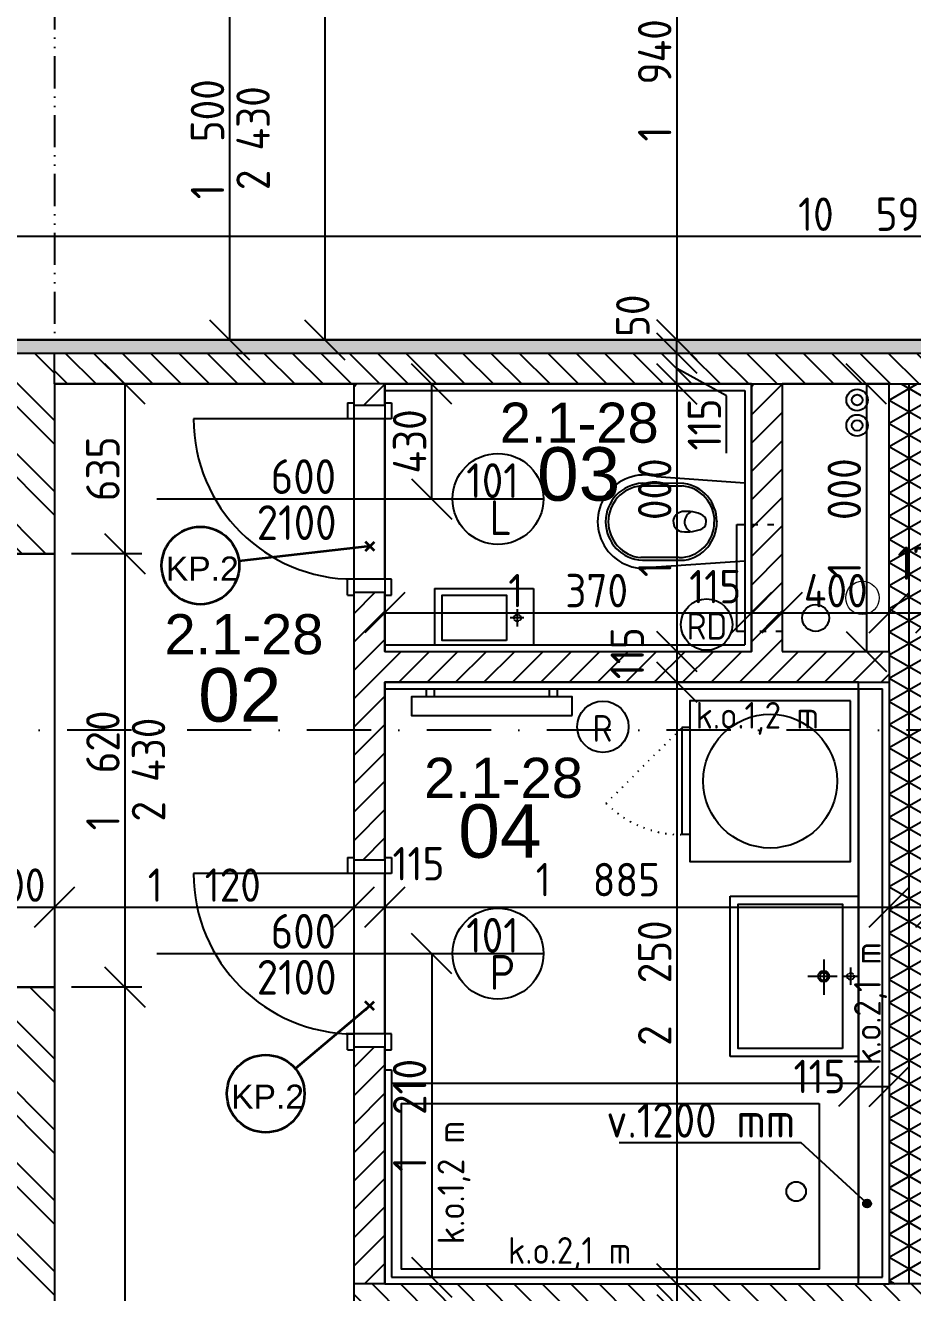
# Model space of a CAD drawing. Extents: x 4511820 to 5180432, y -1526536 to -944957.
# Drawn here: x 5020872 to 5024188, y -1253747 to -1249008 of the extents above; entities that cross this region are included whole.
import ezdxf

# ---------------------------------------------------------------- set-up
doc = ezdxf.new("R2010")
doc.units = 0
doc.header["$MEASUREMENT"] = 0
for name, pattern in [('ACAD_ISO03W100', [30, 12, -18]), ('ACAD_ISO07W100', [3.5, 0.5, -3]), ('ACAD_ISO12W100', [22, 12, -3, 0.5, -3, 0.5, -3]), ('BODKOCIARKOVANA_3', [5.6, 3, -1.3, 0, -1.3]), ('DASHED', [0.75, 0.5, -0.25])]:
    doc.linetypes.add(name, pattern=pattern)
doc.layers.get('0').update_dxf_attribs({"linetype": 'CONTINUOUS'})
doc.layers.get('Defpoints').update_dxf_attribs({"color": 61, "linetype": 'CONTINUOUS'})
for name, color, linetype in [('DVERE', 45, 'CONTINUOUS'), ('KÓTY', 4, 'CONTINUOUS'), ('MÚRY', 1, 'CONTINUOUS'), ('osi', 253, 'CONTINUOUS'), ('Plochy', 41, 'CONTINUOUS'), ('POPIS', 7, 'CONTINUOUS'), ('TENKÁ', 7, 'CONTINUOUS'), ('tzb', 153, 'CONTINUOUS'), ('Z-Kúrenie', 101, 'CONTINUOUS'), ('ZARIADENIE1', 145, 'CONTINUOUS'), ('ZARIADOVACIE', 144, 'CONTINUOUS'), ('zz-vetr', 52, 'CONTINUOUS'), ('ŠRAFY', 82, 'CONTINUOUS')]:
    doc.layers.add(name, color=color, linetype=linetype)
doc.layers.add('preklady', color=74, linetype='CONTINUOUS', lineweight=35)
doc.layers.add('zz-kanal-splaskova', color=37, linetype='CONTINUOUS', lineweight=18)
doc.styles.add('ARIAL', font='arial.ttf')
doc.styles.add('STYLE1', font='isocp.shx')
doc.dimstyles.new('STANDARD-50', dxfattribs={"dimtxt": 125, "dimasz": 150, "dimexe": 10, "dimexo": 200, "dimgap": 20, "dimtad": 1, "dimdsep": 46, "dimlunit": 6, "dimtxsty": 'STYLE1', "dimblk1": 'OBLIQUE', "dimblk2": 'OBLIQUE', "dimsah": 1, "dimcen": 2.5, "dimse1": 1, "dimse2": 1, "dimadec": 0, "dimazin": 0, "dimtfac": 1, "dimtmove": 1, "dimatfit": 3, "dimldrblk": 'OBLIQUE', "dimfxl": 1, "dimtolj": 1, "dimtzin": 0, "dimarcsym": 0})
pattern_1 = [(135, (515810.9, -44587.94), (-132.5825215, -132.5825215), []), (135, (515810.9, -44499.55), (-132.5825215, -132.5825215), [])]
pattern_2 = [(135, (-2976355.03, 109742.89), (-53.0330086, -53.0330086), [])]
pattern_3 = [(45, (515270.5, 214751.965), (-53.0330086, 53.0330086), [])]

# ---------------------------------------------------------------- blocks, each defined once
blk = doc.blocks.new('pračka')
at = {"layer": 'ZARIADENIE1', "color": 8, "linetype": 'ACAD_ISO07W100', "ltscale": 8}
blk.add_line((4536136.9, -1117296.3), (4536419.7, -1117579.2), dxfattribs=at)
at = {"layer": 'ZARIADENIE1', "color": 8}
for p, q in [((4536419.7, -1117579.2), (4536019.7, -1117579.2)), ((4536019.7, -1117609.2), (4536019.7, -1117579.2)), ((4536419.7, -1117609.2), (4536419.7, -1117579.2))]:
    blk.add_line(p, q, dxfattribs=at)
blk.add_lwpolyline([(4536519.7, -1118209.2), (4536519.7, -1117609.2), (4535919.7, -1117609.2), (4535919.7, -1118209.2)], close=True, dxfattribs=at)
blk.add_circle((4536219.7, -1117909.2), 250, dxfattribs=at)
at = {"layer": 'ZARIADENIE1', "color": 8, "linetype": 'ACAD_ISO07W100', "ltscale": 8}
blk.add_arc((4536419.7, -1117579.2), 400, 135, 180, dxfattribs=at)
blk = doc.blocks.new('_OBLIQUE')
at = {"color": 0, "linetype": 'ByBlock'}
blk.add_line((-0.5, -0.5), (0.5, 0.5), dxfattribs=at)
blk = doc.blocks.new('*D31134')
at = {"layer": 'Defpoints', "color": 0}
for p in [(5020981, -1248684.2), (5020981, -1250184.2), (5021635.5, -1250184.2)]:
    blk.add_point(p, dxfattribs=at)
at = {"layer": 'KÓTY', "color": 0, "lineweight": -2}
blk.add_line((5021635.5, -1248684.2), (5021635.5, -1250184.2), dxfattribs=at)
at = {"layer": 'KÓTY', "color": 0, "linetype": 'ByBlock', "lineweight": -2, "xscale": 150, "yscale": 150, "zscale": 150}
for p, rotation in [((5021635.5, -1248684.2), 90), ((5021635.5, -1250184.2), 270)]:
    blk.add_blockref('_OBLIQUE', p, dxfattribs=dict(at, rotation=rotation))
at = {"layer": 'KÓTY', "color": 0, "insert": (5021553, -1249434.2), "char_height": 125, "attachment_point": 5, "rotation": 90, "style": 'STYLE1'}
blk.add_mtext('\\A1;1ﾠ500', dxfattribs=at)
blk = doc.blocks.new('*D31137')
at = {"layer": 'Defpoints', "color": 0}
for p in [(5020981, -1245184.2), (5020981, -1250184.2), (5021991, -1250184.2)]:
    blk.add_point(p, dxfattribs=at)
at = {"layer": 'KÓTY', "color": 0, "lineweight": -2}
blk.add_line((5021991, -1245184.2), (5021991, -1250184.2), dxfattribs=at)
at = {"layer": 'KÓTY', "color": 0, "linetype": 'ByBlock', "lineweight": -2, "xscale": 150, "yscale": 150, "zscale": 150}
for p, rotation in [((5021991, -1245184.2), 90), ((5021991, -1250184.2), 270)]:
    blk.add_blockref('_OBLIQUE', p, dxfattribs=dict(at, rotation=rotation))
at = {"layer": 'KÓTY', "color": 0, "insert": (5021908.5, -1247684.2), "char_height": 125, "attachment_point": 5, "rotation": 90, "style": 'STYLE1'}
blk.add_mtext('\\A1;5ﾠ000', dxfattribs=at)
blk = doc.blocks.new('*D31155')
at = {"layer": 'Defpoints', "color": 0}
for p in [(5020981, -1250349.2), (5020981, -1250984.2), (5021244.5, -1250984.2)]:
    blk.add_point(p, dxfattribs=at)
at = {"layer": 'KÓTY', "color": 0, "lineweight": -2}
blk.add_line((5021244.5, -1250349.2), (5021244.5, -1250984.2), dxfattribs=at)
at = {"layer": 'KÓTY', "color": 0, "linetype": 'ByBlock', "lineweight": -2, "xscale": 150, "yscale": 150, "zscale": 150}
for p, rotation in [((5021244.5, -1250349.2), 90), ((5021244.5, -1250984.2), 270)]:
    blk.add_blockref('_OBLIQUE', p, dxfattribs=dict(at, rotation=rotation))
at = {"layer": 'KÓTY', "color": 0, "insert": (5021162, -1250666.7), "char_height": 125, "attachment_point": 5, "rotation": 90, "style": 'STYLE1'}
blk.add_mtext('\\A1;635', dxfattribs=at)
blk = doc.blocks.new('*D31156')
at = {"layer": 'Defpoints', "color": 0}
for p in [(5020981, -1250984.2), (5020981, -1252604.2), (5021244.5, -1252604.2)]:
    blk.add_point(p, dxfattribs=at)
at = {"layer": 'KÓTY', "color": 0, "lineweight": -2}
blk.add_line((5021244.5, -1250984.2), (5021244.5, -1252604.2), dxfattribs=at)
at = {"layer": 'KÓTY', "color": 0, "linetype": 'ByBlock', "lineweight": -2, "xscale": 150, "yscale": 150, "zscale": 150}
for p, rotation in [((5021244.5, -1250984.2), 90), ((5021244.5, -1252604.2), 270)]:
    blk.add_blockref('_OBLIQUE', p, dxfattribs=dict(at, rotation=rotation))
at = {"layer": 'KÓTY', "color": 0, "insert": (5021162, -1251794.2), "char_height": 125, "attachment_point": 5, "rotation": 90, "style": 'STYLE1'}
blk.add_mtext('\\A1;1ﾠ620', dxfattribs=at)
blk = doc.blocks.new('*D31157')
at = {"layer": 'Defpoints', "color": 0}
for p in [(5020981, -1252604.2), (5021244.5, -1258104.2), (5021486, -1258104.2)]:
    blk.add_point(p, dxfattribs=at)
at = {"layer": 'KÓTY', "color": 0, "lineweight": -2}
blk.add_line((5021244.5, -1252604.2), (5021244.5, -1258104.2), dxfattribs=at)
at = {"layer": 'KÓTY', "color": 0, "linetype": 'ByBlock', "lineweight": -2, "xscale": 150, "yscale": 150, "zscale": 150}
for p, rotation in [((5021244.5, -1252604.2), 90), ((5021244.5, -1258104.2), 270)]:
    blk.add_blockref('_OBLIQUE', p, dxfattribs=dict(at, rotation=rotation))
at = {"layer": 'KÓTY', "color": 0, "insert": (5021162, -1255354.2), "char_height": 125, "attachment_point": 5, "rotation": 90, "style": 'STYLE1'}
blk.add_mtext('\\A1;5ﾠ500', dxfattribs=at)
blk = doc.blocks.new('*D31162')
at = {"layer": 'Defpoints', "color": 0}
for p in [(5023586, -1251204.5), (5022216, -1251349.2), (5023586, -1251349.2)]:
    blk.add_point(p, dxfattribs=at)
at = {"layer": 'KÓTY', "color": 0, "lineweight": -2}
blk.add_line((5022216, -1251204.5), (5023586, -1251204.5), dxfattribs=at)
at = {"layer": 'KÓTY', "color": 0, "linetype": 'ByBlock', "lineweight": -2, "xscale": 150, "yscale": 150, "zscale": 150, "rotation": 180}
blk.add_blockref('_OBLIQUE', (5022216, -1251204.5), dxfattribs=at)
at = {"layer": 'KÓTY', "color": 0, "linetype": 'ByBlock', "lineweight": -2, "xscale": 150, "yscale": 150, "zscale": 150}
blk.add_blockref('_OBLIQUE', (5023586, -1251204.5), dxfattribs=at)
at = {"layer": 'KÓTY', "color": 0, "insert": (5022901, -1251122), "char_height": 125, "attachment_point": 5, "style": 'STYLE1'}
blk.add_mtext('\\A1;1ﾠ370', dxfattribs=at)
blk = doc.blocks.new('*D31163')
at = {"layer": 'Defpoints', "color": 0}
for p in [(5023701, -1251204.5), (5023586, -1251349.2), (5023701, -1251349.2)]:
    blk.add_point(p, dxfattribs=at)
at = {"layer": 'KÓTY', "color": 0, "lineweight": -2}
blk.add_line((5023586, -1251204.5), (5023701, -1251204.5), dxfattribs=at)
at = {"layer": 'KÓTY', "color": 0, "linetype": 'ByBlock', "lineweight": -2, "xscale": 150, "yscale": 150, "zscale": 150, "rotation": 180}
blk.add_blockref('_OBLIQUE', (5023586, -1251204.5), dxfattribs=at)
at = {"layer": 'KÓTY', "color": 0, "linetype": 'ByBlock', "lineweight": -2, "xscale": 150, "yscale": 150, "zscale": 150}
blk.add_blockref('_OBLIQUE', (5023701, -1251204.5), dxfattribs=at)
at = {"layer": 'KÓTY', "color": 0, "insert": (5023450.5, -1251107), "char_height": 125, "attachment_point": 5, "style": 'STYLE1'}
blk.add_mtext('\\A1;115', dxfattribs=at)
blk = doc.blocks.new('*D31164')
at = {"layer": 'Defpoints', "color": 0}
for p in [(5024101, -1251204.5), (5023701, -1251349.2), (5024101, -1251349.2)]:
    blk.add_point(p, dxfattribs=at)
at = {"layer": 'KÓTY', "color": 0, "lineweight": -2}
blk.add_line((5023701, -1251204.5), (5024101, -1251204.5), dxfattribs=at)
at = {"layer": 'KÓTY', "color": 0, "linetype": 'ByBlock', "lineweight": -2, "xscale": 150, "yscale": 150, "zscale": 150, "rotation": 180}
blk.add_blockref('_OBLIQUE', (5023701, -1251204.5), dxfattribs=at)
at = {"layer": 'KÓTY', "color": 0, "linetype": 'ByBlock', "lineweight": -2, "xscale": 150, "yscale": 150, "zscale": 150}
blk.add_blockref('_OBLIQUE', (5024101, -1251204.5), dxfattribs=at)
at = {"layer": 'KÓTY', "color": 0, "insert": (5023901, -1251122), "char_height": 125, "attachment_point": 5, "style": 'STYLE1'}
blk.add_mtext('\\A1;400', dxfattribs=at)
blk = doc.blocks.new('*D31165')
at = {"layer": 'Defpoints', "color": 0}
for p in [(5024276, -1251204.5), (5024101, -1251349.2), (5024276, -1251349.2)]:
    blk.add_point(p, dxfattribs=at)
at = {"layer": 'KÓTY', "color": 0, "lineweight": -2}
blk.add_line((5024101, -1251204.5), (5024276, -1251204.5), dxfattribs=at)
at = {"layer": 'KÓTY', "color": 0, "linetype": 'ByBlock', "lineweight": -2, "xscale": 150, "yscale": 150, "zscale": 150, "rotation": 180}
blk.add_blockref('_OBLIQUE', (5024101, -1251204.5), dxfattribs=at)
at = {"layer": 'KÓTY', "color": 0, "linetype": 'ByBlock', "lineweight": -2, "xscale": 150, "yscale": 150, "zscale": 150}
blk.add_blockref('_OBLIQUE', (5024276, -1251204.5), dxfattribs=at)
at = {"layer": 'KÓTY', "color": 0, "insert": (5024239.3, -1251019.5), "char_height": 125, "attachment_point": 5, "style": 'STYLE1'}
blk.add_mtext('\\A1;175', dxfattribs=at)
blk = doc.blocks.new('*D31170')
at = {"layer": 'Defpoints', "color": 0}
for p in [(5023701, -1250349.2), (5023701, -1251349.2), (5024015.5, -1251349.2)]:
    blk.add_point(p, dxfattribs=at)
at = {"layer": 'KÓTY', "color": 0, "lineweight": -2}
blk.add_line((5024015.5, -1250349.2), (5024015.5, -1251349.2), dxfattribs=at)
at = {"layer": 'KÓTY', "color": 0, "linetype": 'ByBlock', "lineweight": -2, "xscale": 150, "yscale": 150, "zscale": 150}
for p, rotation in [((5024015.5, -1250349.2), 90), ((5024015.5, -1251349.2), 270)]:
    blk.add_blockref('_OBLIQUE', p, dxfattribs=dict(at, rotation=rotation))
at = {"layer": 'KÓTY', "color": 0, "insert": (5023933, -1250849.2), "char_height": 125, "attachment_point": 5, "rotation": 90, "style": 'STYLE1'}
blk.add_mtext('\\A1;1ﾠ000', dxfattribs=at)
blk = doc.blocks.new('*D31171')
at = {"layer": 'Defpoints', "color": 0}
for p in [(5022216, -1250349.2), (5022391, -1250349.2), (5022216, -1250779.2)]:
    blk.add_point(p, dxfattribs=at)
at = {"layer": 'KÓTY', "color": 0, "lineweight": -2}
blk.add_line((5022391, -1250779.2), (5022391, -1250349.2), dxfattribs=at)
at = {"layer": 'KÓTY', "color": 0, "linetype": 'ByBlock', "lineweight": -2, "xscale": 150, "yscale": 150, "zscale": 150}
for p, rotation in [((5022391, -1250349.2), 90), ((5022391, -1250779.2), 270)]:
    blk.add_blockref('_OBLIQUE', p, dxfattribs=dict(at, rotation=rotation))
at = {"layer": 'KÓTY', "color": 0, "insert": (5022308.5, -1250564.2), "char_height": 125, "attachment_point": 5, "rotation": 90, "style": 'STYLE1'}
blk.add_mtext('\\A1;430', dxfattribs=at)
blk = doc.blocks.new('*D31172')
at = {"layer": 'Defpoints', "color": 0}
for p in [(5023649.1, -1250349.2), (5023307, -1251349.2), (5023649.1, -1251349.2)]:
    blk.add_point(p, dxfattribs=at)
at = {"layer": 'KÓTY', "color": 0, "lineweight": -2}
blk.add_line((5023307, -1250349.2), (5023307, -1251349.2), dxfattribs=at)
at = {"layer": 'KÓTY', "color": 0, "linetype": 'ByBlock', "lineweight": -2, "xscale": 150, "yscale": 150, "zscale": 150}
for p, rotation in [((5023307, -1250349.2), 90), ((5023307, -1251349.2), 270)]:
    blk.add_blockref('_OBLIQUE', p, dxfattribs=dict(at, rotation=rotation))
at = {"layer": 'KÓTY', "color": 0, "insert": (5023224.5, -1250849.2), "char_height": 125, "attachment_point": 5, "rotation": 90, "style": 'STYLE1'}
blk.add_mtext('\\A1;1ﾠ000', dxfattribs=at)
blk = doc.blocks.new('*D31173')
at = {"layer": 'Defpoints', "color": 0}
for p in [(5023649.1, -1251349.2), (5023307, -1251464.2), (5023649.1, -1251464.2)]:
    blk.add_point(p, dxfattribs=at)
at = {"layer": 'KÓTY', "color": 0, "lineweight": -2}
blk.add_line((5023307, -1251349.2), (5023307, -1251464.2), dxfattribs=at)
at = {"layer": 'KÓTY', "color": 0, "linetype": 'ByBlock', "lineweight": -2, "xscale": 150, "yscale": 150, "zscale": 150}
for p, rotation in [((5023307, -1251349.2), 90), ((5023307, -1251464.2), 270)]:
    blk.add_blockref('_OBLIQUE', p, dxfattribs=dict(at, rotation=rotation))
at = {"layer": 'KÓTY', "color": 0, "insert": (5023122, -1251356), "char_height": 125, "attachment_point": 5, "rotation": 90, "style": 'STYLE1'}
blk.add_mtext('\\A1;115', dxfattribs=at)
blk = doc.blocks.new('*D31174')
at = {"layer": 'Defpoints', "color": 0}
for p in [(5024164.1, -1251464.2), (5023307, -1253714.2), (5024164.1, -1253714.2)]:
    blk.add_point(p, dxfattribs=at)
at = {"layer": 'KÓTY', "color": 0, "lineweight": -2}
blk.add_line((5023307, -1251464.2), (5023307, -1253714.2), dxfattribs=at)
at = {"layer": 'KÓTY', "color": 0, "linetype": 'ByBlock', "lineweight": -2, "xscale": 150, "yscale": 150, "zscale": 150}
for p, rotation in [((5023307, -1251464.2), 90), ((5023307, -1253714.2), 270)]:
    blk.add_blockref('_OBLIQUE', p, dxfattribs=dict(at, rotation=rotation))
at = {"layer": 'KÓTY', "color": 0, "insert": (5023224.5, -1252589.2), "char_height": 125, "attachment_point": 5, "rotation": 90, "style": 'STYLE1'}
blk.add_mtext('\\A1;2ﾠ250', dxfattribs=at)
blk = doc.blocks.new('*D31175')
at = {"layer": 'Defpoints', "color": 0}
for p in [(5023307, -1253714.2), (5023307, -1253829.2), (5023307, -1253829.2)]:
    blk.add_point(p, dxfattribs=at)
at = {"layer": 'KÓTY', "color": 0, "lineweight": -2}
blk.add_line((5023307, -1253714.2), (5023307, -1253829.2), dxfattribs=at)
at = {"layer": 'KÓTY', "color": 0, "linetype": 'ByBlock', "lineweight": -2, "xscale": 150, "yscale": 150, "zscale": 150}
for p, rotation in [((5023307, -1253714.2), 90), ((5023307, -1253829.2), 270)]:
    blk.add_blockref('_OBLIQUE', p, dxfattribs=dict(at, rotation=rotation))
at = {"layer": 'KÓTY', "color": 0, "insert": (5023218.1, -1253948.5), "char_height": 125, "attachment_point": 5, "rotation": 90, "style": 'STYLE1'}
blk.add_mtext('\\A1;115', dxfattribs=at)
blk = doc.blocks.new('*D31177')
at = {"layer": 'Defpoints', "color": 0}
for p in [(5022216, -1252479.2), (5022216, -1253689.2), (5022391, -1253689.2)]:
    blk.add_point(p, dxfattribs=at)
at = {"layer": 'KÓTY', "color": 0, "lineweight": -2}
blk.add_line((5022391, -1252479.2), (5022391, -1253689.2), dxfattribs=at)
at = {"layer": 'KÓTY', "color": 0, "linetype": 'ByBlock', "lineweight": -2, "xscale": 150, "yscale": 150, "zscale": 150}
for p, rotation in [((5022391, -1252479.2), 90), ((5022391, -1253689.2), 270)]:
    blk.add_blockref('_OBLIQUE', p, dxfattribs=dict(at, rotation=rotation))
at = {"layer": 'KÓTY', "color": 0, "insert": (5022308.5, -1253084.2), "char_height": 125, "attachment_point": 5, "rotation": 90, "style": 'STYLE1'}
blk.add_mtext('\\A1;1ﾠ210', dxfattribs=at)
blk = doc.blocks.new('*D31187')
at = {"layer": 'Defpoints', "color": 0}
for p in [(5020681, -1252305.5), (5020981, -1252305.5), (5020981, -1252305.5)]:
    blk.add_point(p, dxfattribs=at)
at = {"layer": 'KÓTY', "color": 0, "lineweight": -2}
blk.add_line((5020681, -1252305.5), (5020981, -1252305.5), dxfattribs=at)
at = {"layer": 'KÓTY', "color": 0, "linetype": 'ByBlock', "lineweight": -2, "xscale": 150, "yscale": 150, "zscale": 150, "rotation": 180}
blk.add_blockref('_OBLIQUE', (5020681, -1252305.5), dxfattribs=at)
at = {"layer": 'KÓTY', "color": 0, "linetype": 'ByBlock', "lineweight": -2, "xscale": 150, "yscale": 150, "zscale": 150}
blk.add_blockref('_OBLIQUE', (5020981, -1252305.5), dxfattribs=at)
at = {"layer": 'KÓTY', "color": 0, "insert": (5020831, -1252223), "char_height": 125, "attachment_point": 5, "style": 'STYLE1'}
blk.add_mtext('\\A1;300', dxfattribs=at)
blk = doc.blocks.new('*D31188')
at = {"layer": 'Defpoints', "color": 0}
for p in [(5020981, -1252305.5), (5022101, -1252305.5), (5022101, -1252305.5)]:
    blk.add_point(p, dxfattribs=at)
at = {"layer": 'KÓTY', "color": 0, "lineweight": -2}
blk.add_line((5020981, -1252305.5), (5022101, -1252305.5), dxfattribs=at)
at = {"layer": 'KÓTY', "color": 0, "linetype": 'ByBlock', "lineweight": -2, "xscale": 150, "yscale": 150, "zscale": 150, "rotation": 180}
blk.add_blockref('_OBLIQUE', (5020981, -1252305.5), dxfattribs=at)
at = {"layer": 'KÓTY', "color": 0, "linetype": 'ByBlock', "lineweight": -2, "xscale": 150, "yscale": 150, "zscale": 150}
blk.add_blockref('_OBLIQUE', (5022101, -1252305.5), dxfattribs=at)
at = {"layer": 'KÓTY', "color": 0, "insert": (5021541, -1252223), "char_height": 125, "attachment_point": 5, "style": 'STYLE1'}
blk.add_mtext('\\A1;1ﾠ120', dxfattribs=at)
blk = doc.blocks.new('*D31189')
at = {"layer": 'Defpoints', "color": 0}
for p in [(5022101, -1252305.5), (5022216, -1252305.5), (5022216, -1252305.5)]:
    blk.add_point(p, dxfattribs=at)
at = {"layer": 'KÓTY', "color": 0, "lineweight": -2}
blk.add_line((5022101, -1252305.5), (5022216, -1252305.5), dxfattribs=at)
at = {"layer": 'KÓTY', "color": 0, "linetype": 'ByBlock', "lineweight": -2, "xscale": 150, "yscale": 150, "zscale": 150, "rotation": 180}
blk.add_blockref('_OBLIQUE', (5022101, -1252305.5), dxfattribs=at)
at = {"layer": 'KÓTY', "color": 0, "linetype": 'ByBlock', "lineweight": -2, "xscale": 150, "yscale": 150, "zscale": 150}
blk.add_blockref('_OBLIQUE', (5022216, -1252305.5), dxfattribs=at)
at = {"layer": 'KÓTY', "color": 0, "insert": (5022341.5, -1252143), "char_height": 125, "attachment_point": 5, "style": 'STYLE1'}
blk.add_mtext('\\A1;115', dxfattribs=at)
blk = doc.blocks.new('*D31190')
at = {"layer": 'Defpoints', "color": 0}
for p in [(5022216, -1252305.5), (5024101, -1252305.5), (5024101, -1252305.5)]:
    blk.add_point(p, dxfattribs=at)
at = {"layer": 'KÓTY', "color": 0, "lineweight": -2}
blk.add_line((5022216, -1252305.5), (5024101, -1252305.5), dxfattribs=at)
at = {"layer": 'KÓTY', "color": 0, "linetype": 'ByBlock', "lineweight": -2, "xscale": 150, "yscale": 150, "zscale": 150, "rotation": 180}
blk.add_blockref('_OBLIQUE', (5022216, -1252305.5), dxfattribs=at)
at = {"layer": 'KÓTY', "color": 0, "linetype": 'ByBlock', "lineweight": -2, "xscale": 150, "yscale": 150, "zscale": 150}
blk.add_blockref('_OBLIQUE', (5024101, -1252305.5), dxfattribs=at)
at = {"layer": 'KÓTY', "color": 0, "insert": (5023012, -1252202.5), "char_height": 125, "attachment_point": 5, "style": 'STYLE1'}
blk.add_mtext('\\A1;1ﾠ885', dxfattribs=at)
blk = doc.blocks.new('*D31191')
at = {"layer": 'Defpoints', "color": 0}
for p in [(5024101, -1252305.5), (5024276, -1252305.5), (5024276, -1252305.5)]:
    blk.add_point(p, dxfattribs=at)
at = {"layer": 'KÓTY', "color": 0, "lineweight": -2}
blk.add_line((5024101, -1252305.5), (5024276, -1252305.5), dxfattribs=at)
at = {"layer": 'KÓTY', "color": 0, "linetype": 'ByBlock', "lineweight": -2, "xscale": 150, "yscale": 150, "zscale": 150, "rotation": 180}
blk.add_blockref('_OBLIQUE', (5024101, -1252305.5), dxfattribs=at)
at = {"layer": 'KÓTY', "color": 0, "linetype": 'ByBlock', "lineweight": -2, "xscale": 150, "yscale": 150, "zscale": 150}
blk.add_blockref('_OBLIQUE', (5024276, -1252305.5), dxfattribs=at)
at = {"layer": 'KÓTY', "color": 0, "insert": (5024438, -1252150), "char_height": 125, "attachment_point": 5, "style": 'STYLE1'}
blk.add_mtext('\\A1;175', dxfattribs=at)
blk = doc.blocks.new('*D31196')
at = {"layer": 'Defpoints', "color": 0}
for p in [(5023986, -1252975.7), (5024101, -1252975.7), (5024101, -1252975.7)]:
    blk.add_point(p, dxfattribs=at)
at = {"layer": 'KÓTY', "color": 0, "lineweight": -2}
blk.add_line((5023986, -1252975.7), (5024101, -1252975.7), dxfattribs=at)
at = {"layer": 'KÓTY', "color": 0, "linetype": 'ByBlock', "lineweight": -2, "xscale": 150, "yscale": 150, "zscale": 150, "rotation": 180}
blk.add_blockref('_OBLIQUE', (5023986, -1252975.7), dxfattribs=at)
at = {"layer": 'KÓTY', "color": 0, "linetype": 'ByBlock', "lineweight": -2, "xscale": 150, "yscale": 150, "zscale": 150}
blk.add_blockref('_OBLIQUE', (5024101, -1252975.7), dxfattribs=at)
at = {"layer": 'KÓTY', "color": 0, "insert": (5023840.5, -1252938.5), "char_height": 125, "attachment_point": 5, "style": 'STYLE1'}
blk.add_mtext('\\A1;115', dxfattribs=at)
blk = doc.blocks.new('*D31214')
at = {"layer": 'Defpoints', "color": 0}
for p in [(5023307, -1250234.2), (5023307, -1250234.2), (5023307, -1250349.2)]:
    blk.add_point(p, dxfattribs=at)
at = {"layer": 'KÓTY', "color": 0, "lineweight": -2}
for p, q in [((5023307, -1250349.2), (5023307, -1250234.2)), ((5023492.6, -1250393.5), (5023307, -1250291.7)), ((5023492.6, -1250608.5), (5023492.6, -1250393.5))]:
    blk.add_line(p, q, dxfattribs=at)
at = {"layer": 'KÓTY', "color": 0, "linetype": 'ByBlock', "lineweight": -2, "xscale": 150, "yscale": 150, "zscale": 150}
for p, rotation in [((5023307, -1250234.2), 90), ((5023307, -1250349.2), 270)]:
    blk.add_blockref('_OBLIQUE', p, dxfattribs=dict(at, rotation=rotation))
at = {"layer": 'KÓTY', "color": 0, "insert": (5023410.1, -1250501), "char_height": 125, "attachment_point": 5, "rotation": 90, "style": 'STYLE1'}
blk.add_mtext('\\A1;115', dxfattribs=at)
blk = doc.blocks.new('*D31215')
at = {"layer": 'Defpoints', "color": 0}
for p in [(5023307, -1250184.2), (5023307, -1250184.2), (5023307, -1250234.2)]:
    blk.add_point(p, dxfattribs=at)
at = {"layer": 'KÓTY', "color": 0, "lineweight": -2}
blk.add_line((5023307, -1250234.2), (5023307, -1250184.2), dxfattribs=at)
at = {"layer": 'KÓTY', "color": 0, "linetype": 'ByBlock', "lineweight": -2, "xscale": 150, "yscale": 150, "zscale": 150}
for p, rotation in [((5023307, -1250184.2), 90), ((5023307, -1250234.2), 270)]:
    blk.add_blockref('_OBLIQUE', p, dxfattribs=dict(at, rotation=rotation))
at = {"layer": 'KÓTY', "color": 0, "insert": (5023142.6, -1250094), "char_height": 125, "attachment_point": 5, "rotation": 90, "style": 'STYLE1'}
blk.add_mtext('\\A1;50', dxfattribs=at)
blk = doc.blocks.new('*D31216')
at = {"layer": 'Defpoints', "color": 0}
for p in [(5024234.1, -1248244.2), (5023307, -1250184.2), (5024234.1, -1250184.2)]:
    blk.add_point(p, dxfattribs=at)
at = {"layer": 'KÓTY', "color": 0, "lineweight": -2}
blk.add_line((5023307, -1248244.2), (5023307, -1250184.2), dxfattribs=at)
at = {"layer": 'KÓTY', "color": 0, "linetype": 'ByBlock', "lineweight": -2, "xscale": 150, "yscale": 150, "zscale": 150}
for p, rotation in [((5023307, -1248244.2), 90), ((5023307, -1250184.2), 270)]:
    blk.add_blockref('_OBLIQUE', p, dxfattribs=dict(at, rotation=rotation))
at = {"layer": 'KÓTY', "color": 0, "insert": (5023224.5, -1249214.2), "char_height": 125, "attachment_point": 5, "rotation": 90, "style": 'STYLE1'}
blk.add_mtext('\\A1;1ﾠ940', dxfattribs=at)
blk = doc.blocks.new('*D31472')
at = {"layer": 'Defpoints', "color": 0}
for p in [(5029321, -1249797), (5018731, -1250184.2), (5029321, -1250184.2)]:
    blk.add_point(p, dxfattribs=at)
at = {"layer": 'KÓTY', "color": 0, "lineweight": -2}
blk.add_line((5018731, -1249797), (5029321, -1249797), dxfattribs=at)
at = {"layer": 'KÓTY', "color": 0, "linetype": 'ByBlock', "lineweight": -2, "xscale": 150, "yscale": 150, "zscale": 150, "rotation": 180}
blk.add_blockref('_OBLIQUE', (5018731, -1249797), dxfattribs=at)
at = {"layer": 'KÓTY', "color": 0, "linetype": 'ByBlock', "lineweight": -2, "xscale": 150, "yscale": 150, "zscale": 150}
blk.add_blockref('_OBLIQUE', (5029321, -1249797), dxfattribs=at)
at = {"layer": 'KÓTY', "color": 0, "insert": (5024026, -1249714.5), "char_height": 125, "attachment_point": 5, "style": 'STYLE1'}
blk.add_mtext('\\A1;10ﾠ590', dxfattribs=at)

msp = doc.modelspace()

# ---------------------------------------------------------------- hatches: boundary and pattern name
at = {"layer": 'KÓTY'}
h = msp.add_hatch(color=256, dxfattribs=at)
h.dxf.hatch_style = 1
h.paths.add_polyline_path([(5024018, -1253428.707, 0.65381715), (5024029.022, -1253403.533, 1.52947961)])
at = {"layer": 'ŠRAFY'}
h = msp.add_hatch(dxfattribs=at)
h.set_pattern_fill('DOTS', color=256, scale=250)
h.set_pattern_definition([(0, (0, -89070.035), (7.8125, 15.625), [0, -15.625])])
h.paths.add_polyline_path([(5027621, -1250184.226), (5019841, -1250184.226), (5019841, -1250234.226), (5027621, -1250234.226)])
h = msp.add_hatch(dxfattribs=at)
h.set_pattern_fill('ANSI32', color=256, scale=500, angle=90)
h.set_pattern_definition(pattern_1)
h.paths.add_polyline_path([(5020681, -1250234.226), (5020681, -1250349.226), (5020681, -1250984.226), (5020981, -1250984.226), (5020981, -1250349.226), (5020981, -1250234.226)])
at = {"layer": 'ŠRAFY', "ltscale": 0.25}
h = msp.add_hatch(dxfattribs=at)
h.set_pattern_fill('ANSI31', color=256, scale=600, angle=90, style=0)
h.set_pattern_definition(pattern_2)
h.paths.add_polyline_path([(5020981, -1250234.226), (5020981, -1250349.226), (5022101, -1250349.226), (5022216, -1250349.226), (5023586, -1250349.226), (5023701, -1250349.226), (5024101, -1250349.226), (5024276, -1250349.226), (5024676, -1250349.226), (5024791, -1250349.226), (5027321, -1250349.226), (5027321, -1250234.226)])
h = msp.add_hatch(dxfattribs=at)
h.set_pattern_fill('ANSI31', color=256, scale=600, style=0)
h.set_pattern_definition(pattern_3)
h.paths.add_polyline_path([(5024101, -1251349.226), (5023701, -1251349.226), (5023701, -1250349.226), (5023586, -1250349.226), (5023586, -1251349.226), (5022216, -1251349.226), (5022216, -1251129.226), (5022101, -1251129.226), (5022101, -1252129.226), (5022216, -1252129.226), (5022216, -1251464.226), (5024101, -1251464.226)])
h = msp.add_hatch(dxfattribs=at)
h.set_pattern_fill('ANSI31', color=256, scale=600, style=0)
h.set_pattern_definition(pattern_3)
h.paths.add_polyline_path([(5022101, -1250429.226), (5022216, -1250429.226), (5022216, -1250419.226), (5022216, -1250374.226), (5022216, -1250349.226), (5022101, -1250349.226), (5022101, -1250419.226)])
h = msp.add_hatch(dxfattribs=at)
h.set_pattern_fill('NET3', color=256, scale=600, angle=90)
h.set_pattern_definition([(90, (468750.5, -89070.035), (-75, 5e-15), []), (150, (468750.5, -89070.035), (-37.5, -64.9519053), []), (210, (468750.5, -89070.035), (37.5, -64.9519053), [])])
h.paths.add_polyline_path([(5024101, -1253689.226), (5024101, -1253714.226), (5024276, -1253714.226), (5024276, -1253664.226), (5024276, -1253639.226), (5024276, -1251439.226), (5024276, -1251414.226), (5024276, -1251299.226), (5024276, -1250349.226), (5024101, -1250349.226), (5024101, -1251349.226), (5024101, -1251464.226), (5024101, -1251489.226)])
at = {"layer": 'ŠRAFY'}
h = msp.add_hatch(dxfattribs=at)
h.set_pattern_fill('ANSI32', color=256, scale=500, angle=90)
h.set_pattern_definition(pattern_1)
h.paths.add_polyline_path([(5020681, -1252719.226), (5020681, -1258104.226), (5020981, -1258104.226), (5020981, -1252604.226), (5020681, -1252604.226)])
at = {"layer": 'ŠRAFY', "ltscale": 0.25}
h = msp.add_hatch(dxfattribs=at)
h.set_pattern_fill('ANSI31', color=256, scale=600, style=0)
h.set_pattern_definition(pattern_3)
h.paths.add_polyline_path([(5022216, -1252829.226), (5022101, -1252829.226), (5022101, -1252839.226), (5022101, -1253714.226), (5022216, -1253714.226), (5022216, -1252914.226), (5022216, -1252839.226)])
h = msp.add_hatch(dxfattribs=at)
h.set_pattern_fill('ANSI31', color=256, scale=600, angle=90, style=0)
h.set_pattern_definition(pattern_2)
h.paths.add_polyline_path([(5024331, -1253829.226), (5024411, -1253829.226), (5024591, -1253829.226), (5024671, -1253829.226), (5025271, -1253829.226), (5025871, -1253829.226), (5027321, -1253829.226), (5027321, -1253714.226), (5026276, -1253714.226), (5026161, -1253714.226), (5024276, -1253714.226), (5024101, -1253714.226), (5022216, -1253714.226), (5022101, -1253714.226), (5022101, -1253829.226)])

# ---------------------------------------------------------------- linework, layer by layer
at = {"layer": 'DVERE', "ltscale": 0.25}
for p, q in [((5022076, -1250419.226), (5022101, -1250419.226)), ((5022076, -1250419.226), (5022076, -1250479.226)), ((5022216, -1250419.226), (5022241, -1250419.226)), ((5022241, -1250419.226), (5022241, -1250479.226)), ((5022101, -1250479.226), (5021501, -1250479.226)), ((5022241, -1250479.226), (5022076, -1250479.226)), ((5022101, -1251079.226), (5022101, -1250479.226)), ((5022216, -1251079.226), (5022216, -1250479.226)), ((5021363.844, -1250779.226), (5022468.5, -1250779.226)), ((5022468.5, -1250779.226), (5022808.5, -1250779.226)), ((5022216, -1251079.226), (5022071, -1251079.226)), ((5022076, -1251139.226), (5022076, -1251079.226)), ((5022241, -1251079.226), (5022076, -1251079.226)), ((5022241, -1251139.226), (5022241, -1251079.226)), ((5022076, -1251139.226), (5022101, -1251139.226)), ((5022216, -1251139.226), (5022241, -1251139.226)), ((5022076, -1252119.226), (5022101, -1252119.226)), ((5022076, -1252119.226), (5022076, -1252179.226)), ((5022216, -1252119.226), (5022241, -1252119.226)), ((5022241, -1252119.226), (5022241, -1252179.226)), ((5022101, -1252179.226), (5021501, -1252179.226)), ((5022241, -1252179.226), (5022076, -1252179.226)), ((5022101, -1252779.226), (5022101, -1252179.226)), ((5022216, -1252779.226), (5022216, -1252179.226)), ((5021363.844, -1252479.226), (5022468.5, -1252479.226)), ((5022468.5, -1252479.226), (5022808.5, -1252479.226)), ((5022216, -1252779.226), (5022071, -1252779.226)), ((5022076, -1252839.226), (5022076, -1252779.226)), ((5022241, -1252779.226), (5022076, -1252779.226)), ((5022241, -1252839.226), (5022241, -1252779.226)), ((5022076, -1252839.226), (5022101, -1252839.226)), ((5022216, -1252839.226), (5022241, -1252839.226))]:
    msp.add_line(p, q, dxfattribs=at)
for centre in [(5022638.5, -1250779.226), (5022638.5, -1252479.226)]:
    msp.add_circle(centre, 170, dxfattribs=at)
for centre in [(5022101, -1250479.226), (5022101, -1252179.226)]:
    msp.add_arc(centre, 600, 180, 270, dxfattribs=at)
at = {"layer": 'KÓTY'}
for p, q in [((5021308, -1250984.226), (5021044.5, -1250984.226)), ((5021308, -1252604.226), (5021044.5, -1252604.226)), ((5023091.5, -1253185.707), (5023771, -1253185.707)), ((5024018, -1253413.707), (5023771, -1253185.707))]:
    msp.add_line(p, q, dxfattribs=at)
msp.add_circle((5024018, -1253413.707), 15, dxfattribs=at)
at = {"layer": 'MÚRY'}
for p, q in [((5019841, -1250184.226), (5027721, -1250184.226)), ((5020981, -1250349.226), (5020981, -1250984.226)), ((5023566, -1250349.226), (5023586, -1250349.226)), ((5024101, -1250349.226), (5023701, -1250349.226)), ((5023701, -1250349.226), (5024101, -1250349.226)), ((5020981, -1250414.226), (5020981, -1250984.226)), ((5020981, -1250984.226), (5020681, -1250984.226)), ((5019891, -1252604.226), (5020981, -1252604.226)), ((5020981, -1252604.226), (5020981, -1258104.226))]:
    msp.add_line(p, q, dxfattribs=at)
at = {"layer": 'MÚRY', "ltscale": 0.25}
for p, q in [((5020981, -1250349.226), (5022101, -1250349.226)), ((5022101, -1250429.226), (5022101, -1250349.226)), ((5022216, -1250429.226), (5022216, -1250349.226)), ((5022216, -1250349.226), (5023586, -1250349.226)), ((5023586, -1250349.226), (5023586, -1251349.226)), ((5023701, -1250349.226), (5023701, -1251349.226)), ((5024101, -1251349.226), (5024101, -1250349.226)), ((5022216, -1250429.226), (5022101, -1250429.226)), ((5022216, -1251129.226), (5022101, -1251129.226)), ((5022101, -1252129.226), (5022101, -1251129.226)), ((5022216, -1251349.226), (5022216, -1251129.226)), ((5022216, -1251349.226), (5023586, -1251349.226)), ((5023701, -1251349.226), (5024101, -1251349.226)), ((5022216, -1251464.226), (5024101, -1251464.226)), ((5022216, -1252129.226), (5022216, -1251464.226)), ((5024101, -1251464.226), (5024101, -1253714.226)), ((5022216, -1252129.226), (5022101, -1252129.226)), ((5022216, -1252829.226), (5022101, -1252829.226)), ((5022101, -1253829.226), (5022101, -1252829.226)), ((5022216, -1253714.226), (5022216, -1252829.226)), ((5022216, -1253714.226), (5024101, -1253714.226))]:
    msp.add_line(p, q, dxfattribs=at)
at = {"layer": 'osi', "linetype": 'BODKOCIARKOVANA_3', "ltscale": 80}
msp.add_line((5041881, -1251644.226), (4978211, -1251644.226), dxfattribs=at)
at = {"layer": 'Plochy'}
for points in [[(5029321, -1250184.226), (5018731, -1250184.226), (5018731, -1248684.226), (5021281, -1248684.226), (5021281, -1247684.226), (5020981, -1247684.226), (5020981, -1245184.226), (5022891, -1245184.226), (5022891, -1248684.226), (5023141, -1248684.226), (5023141, -1248244.226), (5024341, -1248244.226), (5024341, -1248524.226), (5025441, -1248524.226), (5025441, -1248684.226), (5025641, -1248684.226), (5025641, -1247134.226), (5027441, -1247134.226), (5027441, -1245184.226), (5029321, -1245184.226)], [(5014341, -1252604.226), (5014341, -1251364.226), (5014856, -1251364.226), (5014856, -1250349.226), (5018051, -1250349.226), (5018051, -1250984.226), (5018191, -1250984.226), (5018191, -1250349.226), (5020681, -1250349.226), (5020681, -1250984.226), (5020981, -1250984.226), (5020981, -1252604.226)], [(5022101, -1250349.226), (5020981, -1250349.226), (5020981, -1253829.226), (5022101, -1253829.226)], [(5023586, -1250349.226), (5022216, -1250349.226), (5022216, -1251349.226), (5023586, -1251349.226)], [(5023986, -1251464.226), (5022216, -1251464.226), (5022216, -1253714.226), (5023986, -1253714.226)]]:
    msp.add_lwpolyline(points, close=True, dxfattribs=at)
at = {"layer": 'preklady'}
for p, q in [((5022160.499, -1250956.034), (5021670.569, -1251011.821)), ((5022143.882, -1250972.651), (5022177.116, -1250939.417)), ((5022177.117, -1250972.652), (5022143.883, -1250939.418)), ((5022142.882, -1252691.151), (5022176.116, -1252657.917)), ((5022176.117, -1252691.152), (5022142.883, -1252657.918)), ((5022159.5, -1252674.535), (5021881.326, -1252909.224))]:
    msp.add_line(p, q, dxfattribs=at)
at = {"layer": 'preklady', "ltscale": 0.25}
for centre in [(5021526.5, -1251028.226), (5021770.5, -1253002.726)]:
    msp.add_circle(centre, 145, dxfattribs=at)
at = {"layer": 'TENKÁ', "linetype": 'ACAD_ISO12W100', "ltscale": 10}
for p, q in [((5020981, -1248684.226), (5020981, -1250184.226)), ((5020981, -1250984.226), (5020981, -1252604.226))]:
    msp.add_line(p, q, dxfattribs=at)
at = {"layer": 'TENKÁ'}
for p, q in [((5019841, -1250234.226), (5027621, -1250234.226)), ((5020981, -1250349.226), (5020981, -1250234.226)), ((5022216, -1250349.226), (5022101, -1250349.226)), ((5023586, -1250349.226), (5023701, -1250349.226)), ((5024101, -1250349.226), (5024276, -1250349.226)), ((5024101, -1251349.226), (5024101, -1251464.226)), ((5022216, -1252914.226), (5022241, -1252914.226)), ((5022216, -1253714.226), (5022101, -1253714.226)), ((5024276, -1253714.226), (5024101, -1253714.226))]:
    msp.add_line(p, q, dxfattribs=at)
at = {"layer": 'TENKÁ', "ltscale": 0.25}
for p, q in [((5022216, -1250374.226), (5023561, -1250374.226)), ((5023561, -1250374.226), (5023561, -1251324.226)), ((5022216, -1251324.226), (5023561, -1251324.226)), ((5022216, -1251489.226), (5024076, -1251489.226)), ((5023986, -1251489.226), (5023986, -1253689.226)), ((5024076, -1253689.226), (5024076, -1251489.226)), ((5022241, -1252914.226), (5022241, -1253689.226)), ((5022241, -1253689.226), (5024076, -1253689.226))]:
    msp.add_line(p, q, dxfattribs=at)
at = {"layer": 'tzb'}
for p, q in [((5023531, -1251274.226), (5023531, -1250874.226)), ((5023531, -1250874.226), (5023561, -1250874.226)), ((5023561, -1251274.226), (5023531, -1251274.226))]:
    msp.add_line(p, q, dxfattribs=at)
at = {"layer": 'tzb', "linetype": 'ACAD_ISO03W100', "ltscale": 2}
for p, q in [((5023586, -1250874.226), (5023701, -1250874.226)), ((5023701, -1251274.226), (5023586, -1251274.226))]:
    msp.add_line(p, q, dxfattribs=at)
at = {"layer": 'tzb'}
msp.add_circle((5023418.606, -1251248.844), 96, dxfattribs=at)
at = {"layer": 'Z-Kúrenie', "linetype": 'Continuous'}
for p, q in [((5022371, -1251519.226), (5022371, -1251489.226)), ((5022401, -1251519.226), (5022401, -1251489.226)), ((5022831, -1251519.226), (5022831, -1251489.226)), ((5022861, -1251519.226), (5022861, -1251489.226))]:
    msp.add_line(p, q, dxfattribs=at)
msp.add_lwpolyline([(5022916, -1251589.226), (5022916, -1251519.226), (5022316, -1251519.226), (5022316, -1251589.226)], close=True, dxfattribs=at)
at = {"layer": 'Z-Kúrenie'}
for centre, radius in [((5023981, -1250409.226), 40), ((5023981, -1250409.226), 20), ((5023981, -1250504.226), 40), ((5023981, -1250504.226), 20)]:
    msp.add_circle(centre, radius, dxfattribs=at)
at = {"layer": 'Z-Kúrenie', "linetype": 'Continuous'}
msp.add_circle((5023030.828, -1251630.783), 96, dxfattribs=at)
at = {"layer": 'ZARIADOVACIE'}
for p, q in [((5023231.002, -1250695.413), (5023561, -1250718.489)), ((5023172.536, -1250730.579), (5023327.197, -1250730.579)), ((5023333.866, -1250721.682), (5023178.71, -1250720.555)), ((5023315.358, -1250998.589), (5023172.536, -1250998.589)), ((5023178.71, -1251008.444), (5023336.119, -1251008.444)), ((5023231.001, -1251033.039), (5023561, -1251009.964))]:
    msp.add_line(p, q, dxfattribs=at)
at = {"layer": 'ZARIADOVACIE', "linetype": 'Continuous'}
for p, q in [((5023322.002, -1250900.79), (5023325.712, -1250900.952)), ((5023448.032, -1250864.226), (5023447.21, -1250865.122)), ((5023456.12, -1250862.528), (5023456.684, -1250865.344)), ((5022401, -1251114.226), (5022771, -1251114.226)), ((5022401, -1251114.226), (5022401, -1251324.226)), ((5022771, -1251114.226), (5022771, -1251324.226))]:
    msp.add_line(p, q, dxfattribs=at)
at = {"layer": 'ZARIADOVACIE', "linetype": 'DASHED'}
for p, q in [((5022711.251, -1251256.528), (5022711.251, -1251190.801)), ((5022735.899, -1251223.664), (5022683.865, -1251223.664)), ((5023856.229, -1252501.238), (5023856.229, -1252632.691)), ((5023906.893, -1252564.226), (5023797.348, -1252564.226)), ((5023981.299, -1252564.226), (5023929.265, -1252564.226)), ((5023956.652, -1252531.363), (5023956.652, -1252597.09))]:
    msp.add_line(p, q, dxfattribs=at)
at = {"layer": 'ZARIADOVACIE', "ltscale": 0.25}
for p, q in [((5023506, -1252864.226), (5023506, -1252264.226)), ((5023506, -1252264.226), (5023986, -1252264.226)), ((5023986, -1252864.226), (5023506, -1252864.226)), ((5023986, -1252964.226), (5022241, -1252964.226))]:
    msp.add_line(p, q, dxfattribs=at)
at = {"layer": 'ZARIADOVACIE', "linetype": 'Continuous'}
msp.add_lwpolyline([(5022670.431, -1251308.5), (5022430.104, -1251308.5), (5022430.104, -1251138.828), (5022670.431, -1251138.828)], close=True, dxfattribs=at)
at = {"layer": 'ZARIADOVACIE', "ltscale": 0.25}
for points in [[(5023926, -1252834.226), (5023536, -1252834.226), (5023536, -1252294.226), (5023926, -1252294.226)], [(5023926, -1252834.226), (5023536, -1252834.226), (5023536, -1252294.226), (5023926, -1252294.226)], [(5023838.528, -1253039.226), (5023838.528, -1253659.226), (5022278.528, -1253659.226), (5022278.528, -1253039.226)]]:
    msp.add_lwpolyline(points, close=True, dxfattribs=at)
at = {"layer": 'ZARIADOVACIE', "linetype": 'DASHED'}
for centre in [(5022711.252, -1251223.978), (5023956.652, -1252563.913)]:
    msp.add_circle(centre, 12.931, dxfattribs=at)
at = {"layer": 'ZARIADOVACIE', "linetype": 'Continuous'}
for centre, radius in [((5023855.962, -1252563.953), 20.877), ((5023856.229, -1252564.226), 14.781)]:
    msp.add_circle(centre, radius, dxfattribs=at)
at = {"layer": 'ZARIADOVACIE', "ltscale": 0.25}
msp.add_circle((5023753.114, -1253368.524), 36.624, dxfattribs=at)
at = {"layer": 'ZARIADOVACIE', "linetype": 'Continuous'}
for centre, radius, start, end in [((5023185.768, -1250864.226), 174.768, 74.999903, 284.999834), ((5023185.084, -1250864.5), 144.085, 92.535471, 267.464529), ((5023185.644, -1250864.584), 134.645, 95.586614, 264.413386), ((5023314.735, -1250863.296), 133.3, 359.600093, 84.635422), ((5023315.42, -1250861.174), 140.707, 359.449007, 82.467037), ((5023331.688, -1250864.226), 37.825, 96.725682, 255.163801), ((5023343.083, -1250960), 134.275, 62.591351, 96.76835), ((5023377.403, -1250864.794), 41.261, 113.590956, 243.232972), ((5023387.292, -1250864.722), 29.701, 305.733795, 53.655963), ((5023315.337, -1250866.706), 131.883, 270.009129, 0.688221), ((5023345.092, -1250764.113), 138.205, 261.939221, 295.522023), ((5023311.856, -1250865.663), 144.828, 279.644186, 0.125906)]:
    msp.add_arc(centre, radius, start, end, dxfattribs=at)
at = {"layer": 'zz-kanal-splaskova'}
msp.add_circle((5024001, -1251149.226), 62.5, dxfattribs=at)
at = {"layer": 'zz-vetr'}
msp.add_circle((5023826, -1251224.226), 50, dxfattribs=at)

# ---------------------------------------------------------------- block references
at = {"layer": 'TENKÁ', "rotation": 89.99999999999999}
msp.add_blockref('pračka', (3905746.809, -5788053.973), dxfattribs=at)

# ---------------------------------------------------------------- texts
at = {"layer": 'DVERE', "style": 'STYLE1'}
for s, p in [('101', (5022519.97, -1250775.726)), ('L', (5022606.97, -1250914.363)), ('101', (5022519.97, -1252475.726)), ('P', (5022606.97, -1252614.363))]:
    msp.add_text(s, height=130, dxfattribs=at).set_placement(p)
at = {"layer": 'KÓTY', "char_height": 125, "attachment_point": 5, "rotation": 90, "style": 'STYLE1'}
for insert in [(5021723.494, -1249430.383), (5021332.494, -1251791.219)]:
    msp.add_mtext('\\A1;2 430', dxfattribs=dict(at, insert=insert))
at = {"layer": 'POPIS', "lineweight": 40, "ltscale": 0.25, "style": 'ARIAL'}
for s, height, p in [('2.1-28', 150, (5022645.269, -1250569.031)), ('03', 200, (5022784.811, -1250785.805)), ('2.1-28', 150, (5021392.269, -1251359.805)), ('02', 200, (5021518.311, -1251611.805)), ('2.1-28', 150, (5022362.269, -1251896.805)), ('04', 200, (5022490.311, -1252120.805))]:
    msp.add_text(s, height=height, dxfattribs=at).set_placement(p)
at = {"layer": 'preklady', "linetype": 'Continuous', "lineweight": 20, "style": 'ARIAL'}
for p in [(5021397.236, -1251084.483), (5021641.236, -1253058.983)]:
    msp.add_text('KP.2', height=90, dxfattribs=at).set_placement(p)
at = {"layer": 'TENKÁ', "linetype": 'Continuous', "style": 'STYLE1'}
for s, height, p in [('600', 130, (5021788.929, -1250760.643)), ('2100', 130, (5021737.155, -1250932.75)), ('k.o.1,2 m', 100, (5023377.419, -1251638.035)), ('600', 130, (5021788.929, -1252460.643)), ('2100', 130, (5021737.155, -1252632.75)), ('v.1200 mm', 130, (5023043.372, -1253167.124)), ('k.o.2,1 m', 100, (5022676.183, -1253638.89))]:
    msp.add_text(s, height=height, dxfattribs=at).set_placement(p)
for s, p in [('k.o.2,1 m', (5024069.46, -1252897.087)), ('k.o.1,2 m', (5022512.683, -1253565.493))]:
    msp.add_text(s, height=100, rotation=90, dxfattribs=at).set_placement(p)
at = {"layer": 'tzb', "style": 'STYLE1'}
msp.add_text('RD', height=100, dxfattribs=at).set_placement((5023343.979, -1251305.043))
at = {"layer": 'Z-Kúrenie', "linetype": 'Continuous', "style": 'STYLE1'}
msp.add_text('R', height=100, dxfattribs=at).set_placement((5022992.2, -1251686.982))

# ---------------------------------------------------------------- dimensions: what is measured, and where the dimension line sits
at = {"layer": 'KÓTY'}
for base, p1, p2, picture, middle in [((5021991, -1250184.226), (5020981, -1245184.226), (5020981, -1250184.226), '*D31137', (5021908.457, -1247684.226)), ((5023307, -1250184.226), (5024234.053, -1248244.226), (5024234.053, -1250184.226), '*D31216', (5023224.457, -1249214.226)), ((5021635.5, -1250184.226), (5020981, -1248684.226), (5020981, -1250184.226), '*D31134', (5021552.957, -1249434.226)), ((5021244.5, -1250984.226), (5020981, -1250349.226), (5020981, -1250984.226), '*D31155', (5021162, -1250666.726)), ((5022391, -1250349.226), (5022216, -1250779.226), (5022216, -1250349.226), '*D31171', (5022308.5, -1250564.226)), ((5023307, -1251349.226), (5023649.053, -1250349.226), (5023649.053, -1251349.226), '*D31172', (5023224.457, -1250849.226)), ((5024015.5, -1251349.226), (5023701, -1250349.226), (5023701, -1251349.226), '*D31170', (5023932.957, -1250849.226)), ((5021244.5, -1252604.226), (5020981, -1250984.226), (5020981, -1252604.226), '*D31156', (5021161.957, -1251794.226)), ((5023307, -1251464.226), (5023649.053, -1251349.226), (5023649.053, -1251464.226), '*D31173', (5023122, -1251355.976)), ((5023307, -1253714.226), (5024164.053, -1251464.226), (5024164.053, -1253714.226), '*D31174', (5023224.457, -1252589.226)), ((5022391, -1253689.226), (5022216, -1252479.226), (5022216, -1253689.226), '*D31177', (5022308.457, -1253084.226)), ((5021244.5, -1258104.226), (5020981, -1252604.226), (5021486, -1258104.226), '*D31157', (5021161.957, -1255354.226))]:
    dim = msp.add_linear_dim(base=base, p1=p1, p2=p2, angle=90, dimstyle='STANDARD-50', dxfattribs=at)
    dim.commit()
    dim.dimension.update_dxf_attribs({"geometry": picture, "text_midpoint": middle})
dim = msp.add_linear_dim(base=(5029321, -1249797.035), p1=(5018731, -1250184.226), p2=(5029321, -1250184.226), dimstyle='STANDARD-50', override={"dimtxsty": 'STYLE1', "dimldrblk": 'OBLIQUE'}, dxfattribs=at)
dim.commit()
dim.dimension.update_dxf_attribs({"geometry": '*D31472', "text_midpoint": (5024026, -1249714.492)})
for base, p1, p2, picture, middle in [((5023307, -1250184.226), (5023307, -1250234.226), (5023307, -1250184.226), '*D31215', (5023225.053, -1250094.035)), ((5023307, -1250234.226), (5023307, -1250349.226), (5023307, -1250234.226), '*D31214', (5023492.553, -1250413.535)), ((5023307, -1253829.226), (5023307, -1253714.226), (5023307, -1253829.226), '*D31175', (5023300.553, -1253948.535))]:
    dim = msp.add_linear_dim(base=base, p1=p1, p2=p2, angle=90, dimstyle='STANDARD-50', dxfattribs=at)
    dim.commit()
    dim.dimension.update_dxf_attribs({"geometry": picture, "text_midpoint": middle, "dimtype": 160})
for base, p1, p2, picture, middle in [((5024276, -1251204.535), (5024101, -1251349.226), (5024276, -1251349.226), '*D31165', (5024239.25, -1251019.535)), ((5023586, -1251204.535), (5022216, -1251349.226), (5023586, -1251349.226), '*D31162', (5022901, -1251121.992)), ((5024101, -1251204.535), (5023701, -1251349.226), (5024101, -1251349.226), '*D31164', (5023901, -1251122.035)), ((5020981, -1252305.535), (5020681, -1252305.535), (5020981, -1252305.535), '*D31187', (5020831, -1252223.035)), ((5022101, -1252305.535), (5020981, -1252305.535), (5022101, -1252305.535), '*D31188', (5021541, -1252222.992))]:
    dim = msp.add_linear_dim(base=base, p1=p1, p2=p2, dimstyle='STANDARD-50', dxfattribs=at)
    dim.commit()
    dim.dimension.update_dxf_attribs({"geometry": picture, "text_midpoint": middle})
for base, p1, p2, picture, middle in [((5023701, -1251204.535), (5023586, -1251349.226), (5023701, -1251349.226), '*D31163', (5023450.5, -1251189.535)), ((5022216, -1252305.535), (5022101, -1252305.535), (5022216, -1252305.535), '*D31189', (5022341.5, -1252225.535)), ((5024276, -1252305.535), (5024101, -1252305.535), (5024276, -1252305.535), '*D31191', (5024438, -1252232.535)), ((5024101, -1252305.535), (5022216, -1252305.535), (5024101, -1252305.535), '*D31190', (5023012, -1252285.035)), ((5024101, -1252975.726), (5023986, -1252975.726), (5024101, -1252975.726), '*D31196', (5023840.5, -1253021.035))]:
    dim = msp.add_linear_dim(base=base, p1=p1, p2=p2, dimstyle='STANDARD-50', dxfattribs=at)
    dim.commit()
    dim.dimension.update_dxf_attribs({"geometry": picture, "text_midpoint": middle, "dimtype": 160})

doc.saveas('drawing.dxf')
